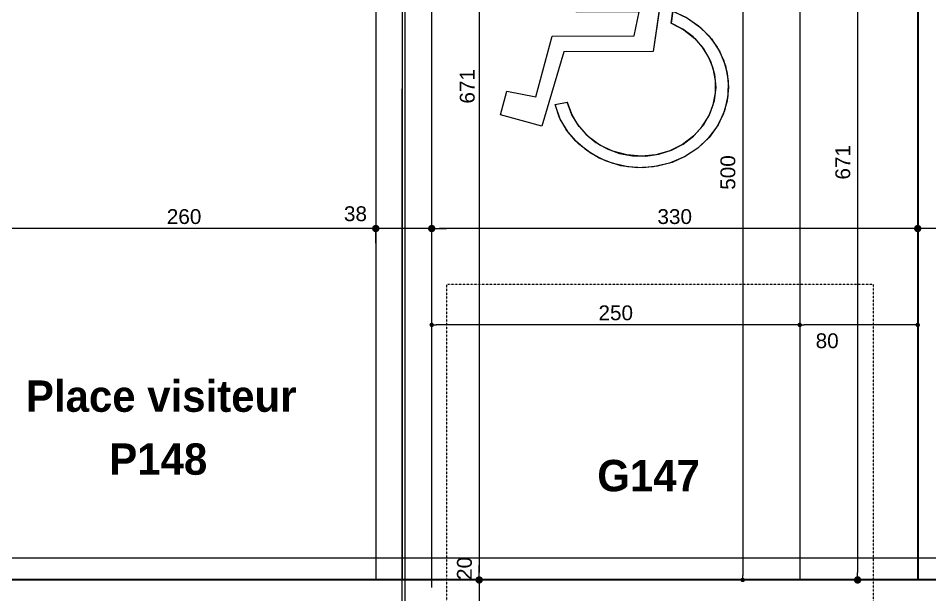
# Model space of a CAD drawing. Header units: centimetres. Extents: x 16433 to 114398, y -50094 to -12305.
# Drawn here: x 31325 to 31944, y -33204 to -32812 of the extents above; entities that cross this region are included whole.
import ezdxf

# ---------------------------------------------------------------- set-up
doc = ezdxf.new("R2010")
doc.units = ezdxf.units.CM
doc.header["$LTSCALE"] = 0.5
doc.linetypes.add('Style de ligne -1', pattern=[0.41664, 0.20828, -0.20836])
doc.layers.get('0').update_dxf_attribs({"linetype": 'CONTINUOUS'})
doc.layers.get('DEFPOINTS').update_dxf_attribs({"linetype": 'CONTINUOUS'})
doc.layers.add('3-BAT C-Niveau -2', color=7, linetype='CONTINUOUS')
doc.styles.add('ARIAL', font='arial.ttf')
doc.styles.add('Geneva (bold)', font='')
doc.styles.add('Helvetica', font='')
doc.styles.get('Geneva (bold)').set_extended_font_data('Geneva', bold=True)
doc.styles.get('Helvetica').set_extended_font_data('Helvetica')
doc.dimstyles.new('IS', dxfattribs={"dimtxt": 10.08724, "dimasz": 5.007446, "dimexe": 2, "dimexo": 10, "dimgap": 3, "dimtad": 1, "dimdec": 1, "dimtxsty": 'Helvetica', "dimblk": 'DOT', "dimblk1": 'DOT', "dimblk2": 'DOT', "dimcen": 0, "dimdle": 10, "dimazin": 0, "dimtfac": 0.8, "dimtdec": 1, "dimtix": 1, "dimtmove": 0, "dimatfit": 0, "dimldrblk": 'VW_FILLEDARROW-1', "dimfxl": 10, "dimfxlon": 1, "dimfrac": 2, "dimtolj": 1, "dimarcsym": 0})
doc.dimstyles.new('IS cotation 1_20ème', dxfattribs={"dimtxt": 10.08724, "dimasz": 3.007568, "dimexe": 1, "dimexo": 15.875, "dimgap": 3, "dimtad": 1, "dimdec": 1, "dimtxsty": 'Helvetica', "dimblk": 'DOT', "dimblk1": 'DOT', "dimblk2": 'DOT', "dimcen": 0, "dimdle": 10, "dimazin": 0, "dimtfac": 1, "dimtdec": 1, "dimtix": 1, "dimtmove": 0, "dimatfit": 0, "dimldrblk": 'VW_FILLEDARROW', "dimfxl": 10, "dimfxlon": 1, "dimfrac": 2, "dimtolj": 1, "dimarcsym": 0})

# ---------------------------------------------------------------- blocks, each defined once
blk = doc.blocks.new('Groupe-82-1')
at = {"color": 7, "linetype": 'Continuous', "lineweight": 5}
for p, q in [((13091.82, -46829.49), (13094.32, -46800.33)), ((13094.32, -46800.33), (13110.85, -46801.53)), ((13110.85, -46801.53), (13110.62, -46821.78)), ((13110.62, -46821.78), (13153.37, -46824.91)), ((13153.37, -46824.91), (13163.92, -46879.48)), ((13144.41, -46834.73), (13091.82, -46829.49)), ((13107.92, -46835.48), (13111.18, -46843.31)), ((13155.92, -46894.27), (13144.41, -46834.73)), ((13172.35, -46838.14), (13181.21, -46836.42)), ((13180.44, -46879.98), (13172.35, -46838.14)), ((13181.21, -46836.42), (13189.69, -46880.27)), ((13163.92, -46879.48), (13180.44, -46879.98)), ((13189.69, -46880.27), (13213.07, -46880.98)), ((13222.49, -46891.39), (13155.92, -46894.27)), ((13185.13, -46902.35), (13176.98, -46902.7))]:
    blk.add_line(p, q, dxfattribs=at)
at = {"color": 7, "linetype": 'Continuous', "lineweight": 5, "flags": 128}
for points in [[(13213.43, -46880.86), (13212.76, -46877.95), (13212.58, -46874.99), (13212.87, -46872.05), (13213.64, -46869.22), (13214.85, -46866.59), (13216.48, -46864.25), (13218.47, -46862.26), (13220.77, -46860.68), (13223.29, -46859.56), (13225.97, -46858.94), (13228.73, -46858.84), (13231.47, -46859.25), (13234.11, -46860.17), (13236.59, -46861.57), (13238.8, -46863.4), (13240.71, -46865.61), (13242.23, -46868.13), (13243.33, -46870.89), (13243.97, -46873.79), (13244.14, -46876.76), (13243.82, -46879.7), (13243.03, -46882.52), (13241.8, -46885.13), (13240.15, -46887.46), (13238.14, -46889.44), (13235.84, -46890.99), (13233.3, -46892.09), (13230.62, -46892.68), (13227.86, -46892.77), (13225.13, -46892.33), (13222.49, -46891.39), (13155.92, -46894.27), (13144.41, -46834.73), (13091.82, -46829.49), (13094.32, -46800.33), (13110.85, -46801.53), (13110.62, -46821.78), (13153.37, -46824.91), (13163.92, -46879.48), (13180.44, -46879.98), (13172.35, -46838.14), (13181.21, -46836.42), (13189.69, -46880.27), (13213.07, -46880.98)], [(13107.92, -46835.48), (13111.18, -46843.31), (13103.89, -46847.51), (13097.44, -46853.05), (13092.03, -46859.76), (13087.83, -46867.41), (13084.97, -46875.79), (13083.53, -46884.62), (13083.58, -46893.62), (13085.09, -46902.53), (13088.03, -46911.05), (13092.31, -46918.93), (13097.78, -46925.91), (13104.29, -46931.78), (13111.62, -46936.36), (13119.55, -46939.5), (13127.82, -46941.1), (13136.19, -46941.11), (13144.39, -46939.54), (13152.16, -46936.44), (13159.26, -46931.89), (13165.47, -46926.04), (13170.59, -46919.08), (13174.47, -46911.22), (13176.98, -46902.7), (13185.13, -46902.35), (13182.7, -46912.11), (13178.75, -46921.22), (13173.38, -46929.44), (13166.77, -46936.5), (13159.11, -46942.22), (13150.61, -46946.41), (13141.53, -46948.96), (13132.13, -46949.8), (13122.69, -46948.89), (13113.49, -46946.27), (13104.79, -46942.01), (13096.85, -46936.24), (13089.91, -46929.12), (13084.16, -46920.87), (13079.77, -46911.72), (13076.87, -46901.94), (13075.56, -46891.83), (13075.86, -46881.67), (13077.76, -46871.76), (13081.22, -46862.4), (13086.13, -46853.86), (13092.34, -46846.38), (13099.68, -46840.2)]]:
    blk.add_lwpolyline(points, close=True, dxfattribs=at)
for points in [[(13185.13, -46902.35), (13182.4, -46912.97), (13177.87, -46922.79), (13171.7, -46931.49), (13164.1, -46938.75), (13155.33, -46944.32), (13145.71, -46948.01), (13135.57, -46949.7), (13125.25, -46949.31), (13115.13, -46946.87), (13105.55, -46942.46), (13096.85, -46936.24), (13089.33, -46928.41), (13083.25, -46919.26), (13078.83, -46909.1), (13076.21, -46898.29), (13075.49, -46887.2), (13076.7, -46876.22), (13079.79, -46865.73), (13084.65, -46856.09), (13091.12, -46847.65), (13098.97, -46840.7), (13107.92, -46835.48)], [(13176.98, -46902.7), (13174.16, -46912), (13169.71, -46920.48), (13163.79, -46927.83), (13156.65, -46933.78), (13148.53, -46938.1), (13139.74, -46940.63), (13130.61, -46941.28), (13121.49, -46940.02), (13112.72, -46936.9), (13104.62, -46932.03), (13097.5, -46925.6), (13091.62, -46917.85), (13087.21, -46909.07), (13084.43, -46899.59), (13083.38, -46889.76), (13084.1, -46879.95), (13086.57, -46870.53), (13090.7, -46861.86), (13096.32, -46854.25), (13103.24, -46847.99), (13111.18, -46843.31)], [(13213.43, -46880.86), (13212.57, -46875.17), (13213.52, -46869.56), (13216.15, -46864.66), (13220.17, -46861.03), (13225.12, -46859.08), (13230.45, -46859.04), (13235.53, -46860.9), (13239.8, -46864.46), (13242.76, -46869.31), (13244.09, -46874.9), (13243.63, -46880.6), (13241.42, -46885.75), (13237.73, -46889.76), (13232.98, -46892.19), (13227.69, -46892.75), (13222.49, -46891.39)]]:
    blk.add_lwpolyline(points, dxfattribs=at)
blk = doc.blocks.new('Groupe-83-1')
at = {"color": 7}
blk.add_blockref('Groupe-82-1', (0, 0), dxfattribs=at)
blk = doc.blocks.new('Groupe-97-1')
at = {"color": 7, "linetype": 'Continuous', "lineweight": 5}
blk.add_line((12617.84, -45903.19), (13286.89, -49436.05), dxfattribs=at)
blk = doc.blocks.new('_DOT')
at = {"color": 0, "linetype": 'ByBlock', "lineweight": -2}
blk.add_line((-0.5, 0), (-1, 0), dxfattribs=at)
at = {"color": 0, "linetype": 'ByBlock', "const_width": 0.5}
blk.add_lwpolyline([(-0.25, 0, 1), (0.25, 0, 1)], format="xyb", close=True, dxfattribs=at)
blk = doc.blocks.new('*D2597')
at = {"layer": '3-BAT C-Niveau -2', "color": 0, "linetype": 'Continuous', "lineweight": -2, "transparency": 16777216}
for p, q in [((31307.42, -32964.58), (31307.42, -32952.58)), ((31562.81, -32954.58), (31312.43, -32954.58)), ((31567.82, -32964.58), (31567.82, -32952.58))]:
    blk.add_line(p, q, dxfattribs=at)
at = {"layer": 'DEFPOINTS', "color": 0, "linetype": 'Continuous', "transparency": 16777216}
for p in [(31307.42, -32954.58), (31307.42, -33085.58), (31567.82, -33093.92)]:
    blk.add_point(p, dxfattribs=at)
at = {"layer": '3-BAT C-Niveau -2', "color": 0, "linetype": 'Continuous', "lineweight": -2, "transparency": 16777216, "xscale": 5.007446289062499, "yscale": 5.007446289062499, "zscale": 5.007446289062499, "rotation": 180}
blk.add_blockref('_DOT', (31307.42, -32954.58), dxfattribs=at)
at = {"layer": '3-BAT C-Niveau -2', "color": 0, "linetype": 'Continuous', "lineweight": -2, "transparency": 16777216, "xscale": 5.007446289062499, "yscale": 5.007446289062499, "zscale": 5.007446289062499}
blk.add_blockref('_DOT', (31567.82, -32954.58), dxfattribs=at)
at = {"layer": '3-BAT C-Niveau -2', "color": 0, "linetype": 'Continuous', "lineweight": 5, "transparency": 16777216, "insert": (31437.62, -32946.53), "char_height": 10.087, "attachment_point": 5, "style": 'Helvetica'}
blk.add_mtext('\\A1;260', dxfattribs=at)
blk = doc.blocks.new('VW_FILLEDARROW-1')
at = {"color": 0, "linetype": 'Continuous', "lineweight": 5, "flags": 128}
blk.add_lwpolyline([(-2, 0.54), (0, 0), (-2, -0.54)], close=True, dxfattribs=at)
blk = doc.blocks.new('*D2598')
at = {"layer": '3-BAT C-Niveau -2', "color": 0, "linetype": 'Continuous', "lineweight": -2, "transparency": 16777216}
for p, q in [((31562.81, -32954.58), (31557.81, -32954.58)), ((31567.82, -32964.58), (31567.82, -32952.58)), ((31605.82, -32954.58), (31567.82, -32954.58)), ((31605.82, -32964.58), (31605.82, -32952.58)), ((31610.83, -32954.58), (31615.84, -32954.58))]:
    blk.add_line(p, q, dxfattribs=at)
at = {"layer": 'DEFPOINTS', "color": 0, "linetype": 'Continuous', "transparency": 16777216}
for p in [(31567.82, -32954.58), (31567.82, -33093.92), (31605.82, -33098.65)]:
    blk.add_point(p, dxfattribs=at)
at = {"layer": '3-BAT C-Niveau -2', "color": 0, "linetype": 'Continuous', "lineweight": -2, "transparency": 16777216, "xscale": 5.007446289062499, "yscale": 5.007446289062499, "zscale": 5.007446289062499}
blk.add_blockref('_DOT', (31567.82, -32954.58), dxfattribs=at)
at = {"layer": '3-BAT C-Niveau -2', "color": 0, "linetype": 'Continuous', "lineweight": -2, "transparency": 16777216, "xscale": 5.007446289062499, "yscale": 5.007446289062499, "zscale": 5.007446289062499, "rotation": 180}
blk.add_blockref('_DOT', (31605.82, -32954.58), dxfattribs=at)
at = {"layer": '3-BAT C-Niveau -2', "color": 0, "linetype": 'Continuous', "lineweight": 5, "transparency": 16777216, "insert": (31554.03, -32944.59), "char_height": 10.087, "attachment_point": 5, "style": 'Helvetica'}
blk.add_mtext('\\A1;38', dxfattribs=at)
blk = doc.blocks.new('*D2599')
at = {"layer": '3-BAT C-Niveau -2', "color": 0, "linetype": 'Continuous', "lineweight": -2, "transparency": 16777216}
for p, q in [((31605.82, -32964.58), (31605.82, -32952.58)), ((31930.92, -32954.58), (31610.83, -32954.58)), ((31935.93, -32964.58), (31935.93, -32952.58))]:
    blk.add_line(p, q, dxfattribs=at)
at = {"layer": 'DEFPOINTS', "color": 0, "linetype": 'Continuous', "transparency": 16777216}
for p in [(31605.82, -32954.58), (31605.82, -33098.65), (31935.93, -33108.65)]:
    blk.add_point(p, dxfattribs=at)
at = {"layer": '3-BAT C-Niveau -2', "color": 0, "linetype": 'Continuous', "lineweight": -2, "transparency": 16777216, "xscale": 5.007446289062499, "yscale": 5.007446289062499, "zscale": 5.007446289062499, "rotation": 180}
blk.add_blockref('_DOT', (31605.82, -32954.58), dxfattribs=at)
at = {"layer": '3-BAT C-Niveau -2', "color": 0, "linetype": 'Continuous', "lineweight": -2, "transparency": 16777216, "xscale": 5.007446289062499, "yscale": 5.007446289062499, "zscale": 5.007446289062499}
blk.add_blockref('_DOT', (31935.93, -32954.58), dxfattribs=at)
at = {"layer": '3-BAT C-Niveau -2', "color": 0, "linetype": 'Continuous', "lineweight": 5, "transparency": 16777216, "insert": (31770.87, -32946.53), "char_height": 10.087, "attachment_point": 5, "style": 'Helvetica'}
blk.add_mtext('\\A1;330', dxfattribs=at)
blk = doc.blocks.new('*D2600')
at = {"layer": '3-BAT C-Niveau -2', "color": 0, "linetype": 'Continuous', "lineweight": -2, "transparency": 16777216}
for p, q in [((31930.92, -32954.58), (31925.91, -32954.58)), ((31935.93, -32964.58), (31935.93, -32952.58)), ((31955.93, -32954.58), (31935.93, -32954.58)), ((31955.93, -32964.58), (31955.93, -32952.58)), ((31960.93, -32954.58), (31965.94, -32954.58))]:
    blk.add_line(p, q, dxfattribs=at)
at = {"layer": 'DEFPOINTS', "color": 0, "linetype": 'Continuous', "transparency": 16777216}
for p in [(31935.93, -32954.58), (31955.93, -33104.65), (31935.93, -33108.65)]:
    blk.add_point(p, dxfattribs=at)
at = {"layer": '3-BAT C-Niveau -2', "color": 0, "linetype": 'Continuous', "lineweight": -2, "transparency": 16777216, "xscale": 5.007446289062499, "yscale": 5.007446289062499, "zscale": 5.007446289062499}
blk.add_blockref('_DOT', (31935.93, -32954.58), dxfattribs=at)
at = {"layer": '3-BAT C-Niveau -2', "color": 0, "linetype": 'Continuous', "lineweight": -2, "transparency": 16777216, "xscale": 5.007446289062499, "yscale": 5.007446289062499, "zscale": 5.007446289062499, "rotation": 180}
blk.add_blockref('_DOT', (31955.93, -32954.58), dxfattribs=at)
at = {"layer": '3-BAT C-Niveau -2', "color": 0, "linetype": 'Continuous', "lineweight": 5, "transparency": 16777216, "insert": (31970.27, -32944.59), "char_height": 10.087, "attachment_point": 5, "style": 'Helvetica'}
blk.add_mtext('\\A1;20', dxfattribs=at)
blk = doc.blocks.new('Groupe-156-1')
at = {"color": 7, "linetype": 'Continuous', "lineweight": 13}
for p, q in [((12751.55, -46797.36), (13099.15, -46731.53)), ((12751.92, -46799.31), (13099.52, -46733.48))]:
    blk.add_line(p, q, dxfattribs=at)
at = {"color": 7, "linetype": 'Continuous', "lineweight": 25, "flags": 128}
blk.add_lwpolyline([(12751.55, -46797.36), (12755.16, -46796.67), (12755.53, -46798.63), (12751.92, -46799.31)], dxfattribs=at)
blk = doc.blocks.new('*D2167')
at = {"layer": '3-BAT C-Niveau -2', "color": 0, "linetype": 'Continuous', "lineweight": -2, "transparency": 16777216}
for p, q in [((31638.06, -33188.43), (31638.06, -33183.42)), ((31638.06, -33193.43), (31636.06, -33193.43)), ((31638.06, -33193.43), (31638.06, -33213.43)), ((31638.06, -33213.43), (31636.06, -33213.43)), ((31638.06, -33218.44), (31638.06, -33223.45))]:
    blk.add_line(p, q, dxfattribs=at)
at = {"layer": 'DEFPOINTS', "color": 0, "linetype": 'Continuous', "transparency": 16777216}
for p in [(31645.04, -33193.43), (31638.06, -33213.43), (31647.04, -33213.43)]:
    blk.add_point(p, dxfattribs=at)
at = {"layer": '3-BAT C-Niveau -2', "color": 0, "linetype": 'Continuous', "lineweight": -2, "transparency": 16777216, "xscale": 5.007446289062499, "yscale": 5.007446289062499, "zscale": 5.007446289062499}
for p, rotation in [((31638.06, -33193.43), 270), ((31638.06, -33213.43), 90)]:
    blk.add_blockref('_DOT', p, dxfattribs=dict(at, rotation=rotation))
at = {"layer": '3-BAT C-Niveau -2', "color": 0, "linetype": 'Continuous', "lineweight": 5, "transparency": 16777216, "insert": (31628.08, -33185.59), "char_height": 10.087, "attachment_point": 5, "rotation": 90, "style": 'Helvetica'}
blk.add_mtext('\\A1;20', dxfattribs=at)
blk = doc.blocks.new('*D2168')
at = {"layer": '3-BAT C-Niveau -2', "color": 0, "linetype": 'Continuous', "lineweight": -2, "transparency": 16777216}
for p, q in [((31628.06, -32522.43), (31640.06, -32522.43)), ((31638.06, -32527.44), (31638.06, -33188.43)), ((31638.06, -33193.43), (31636.06, -33193.43))]:
    blk.add_line(p, q, dxfattribs=at)
at = {"layer": 'DEFPOINTS', "color": 0, "linetype": 'Continuous', "transparency": 16777216}
for p in [(31604.04, -32522.43), (31638.06, -33193.43), (31645.04, -33193.43)]:
    blk.add_point(p, dxfattribs=at)
at = {"layer": '3-BAT C-Niveau -2', "color": 0, "linetype": 'Continuous', "lineweight": -2, "transparency": 16777216, "xscale": 5.007446289062499, "yscale": 5.007446289062499, "zscale": 5.007446289062499}
for p, rotation in [((31638.06, -32522.43), 90), ((31638.06, -33193.43), 270)]:
    blk.add_blockref('_DOT', p, dxfattribs=dict(at, rotation=rotation))
at = {"layer": '3-BAT C-Niveau -2', "color": 0, "linetype": 'Continuous', "lineweight": 5, "transparency": 16777216, "insert": (31630.02, -32857.93), "char_height": 10.087, "attachment_point": 5, "rotation": 90, "style": 'Helvetica'}
blk.add_mtext('\\A1;671', dxfattribs=at)
blk = doc.blocks.new('*D2177')
at = {"layer": '3-BAT C-Niveau -2', "color": 0, "linetype": 'Continuous', "lineweight": -2, "transparency": 16777216}
blk.add_line((31895.1, -32527.44), (31895.1, -33188.43), dxfattribs=at)
at = {"layer": 'DEFPOINTS', "color": 0, "linetype": 'Continuous', "transparency": 16777216}
for p in [(31925.54, -32522.43), (31895.1, -33193.43), (31915.04, -33193.43)]:
    blk.add_point(p, dxfattribs=at)
at = {"layer": '3-BAT C-Niveau -2', "color": 0, "linetype": 'Continuous', "lineweight": -2, "transparency": 16777216, "xscale": 5.007446289062499, "yscale": 5.007446289062499, "zscale": 5.007446289062499}
for p, rotation in [((31895.1, -32522.43), 90), ((31895.1, -33193.43), 270)]:
    blk.add_blockref('_DOT', p, dxfattribs=dict(at, rotation=rotation))
at = {"layer": '3-BAT C-Niveau -2', "color": 0, "linetype": 'Continuous', "lineweight": 5, "transparency": 16777216, "insert": (31885.11, -32909.57), "char_height": 10.087, "attachment_point": 5, "rotation": 90, "style": 'Helvetica'}
blk.add_mtext('\\A1;671', dxfattribs=at)
blk = doc.blocks.new('*D2254')
at = {"layer": '3-BAT C-Niveau -2', "color": 0, "linetype": 'Continuous', "lineweight": -2, "transparency": 16777216}
for p, q in [((31605.82, -33020.08), (31605.82, -33019.08)), ((31852.81, -33020.08), (31608.83, -33020.08)), ((31855.82, -33020.08), (31855.82, -33021.08))]:
    blk.add_line(p, q, dxfattribs=at)
at = {"layer": 'DEFPOINTS', "color": 0, "linetype": 'Continuous', "transparency": 16777216}
for p in [(31605.82, -33020.08), (31605.82, -33020.08), (31855.82, -33020.08)]:
    blk.add_point(p, dxfattribs=at)
at = {"layer": '3-BAT C-Niveau -2', "color": 0, "linetype": 'Continuous', "lineweight": -2, "transparency": 16777216, "xscale": 3.007568359375, "yscale": 3.007568359375, "zscale": 3.007568359375, "rotation": 180}
blk.add_blockref('_DOT', (31605.82, -33020.08), dxfattribs=at)
at = {"layer": '3-BAT C-Niveau -2', "color": 0, "linetype": 'Continuous', "lineweight": -2, "transparency": 16777216, "xscale": 3.007568359375, "yscale": 3.007568359375, "zscale": 3.007568359375}
blk.add_blockref('_DOT', (31855.82, -33020.08), dxfattribs=at)
at = {"layer": '3-BAT C-Niveau -2', "color": 0, "linetype": 'Continuous', "lineweight": 18, "transparency": 16777216, "insert": (31730.82, -33011.94), "char_height": 10.069, "attachment_point": 5, "style": 'ARIAL'}
blk.add_mtext('\\A1;250', dxfattribs=at)
blk = doc.blocks.new('VW_FILLEDARROW')
at = {"color": 0, "linetype": 'Continuous', "lineweight": 5, "flags": 128}
blk.add_lwpolyline([(-10.56, 2.83), (0, 0), (-10.56, -2.83)], close=True, dxfattribs=at)
blk = doc.blocks.new('*D2255')
at = {"layer": '3-BAT C-Niveau -2', "color": 0, "linetype": 'Continuous', "lineweight": -2, "transparency": 16777216}
for p, q in [((31855.82, -33020.08), (31855.82, -33019.08)), ((31935.93, -33025.25), (31935.93, -33019.08)), ((31932.92, -33020.08), (31858.83, -33020.08))]:
    blk.add_line(p, q, dxfattribs=at)
at = {"layer": 'DEFPOINTS', "color": 0, "linetype": 'Continuous', "transparency": 16777216}
for p in [(31855.82, -33020.08), (31855.82, -33020.08), (31935.93, -33041.12)]:
    blk.add_point(p, dxfattribs=at)
at = {"layer": '3-BAT C-Niveau -2', "color": 0, "linetype": 'Continuous', "lineweight": -2, "transparency": 16777216, "xscale": 3.007568359375, "yscale": 3.007568359375, "zscale": 3.007568359375, "rotation": 180}
blk.add_blockref('_DOT', (31855.82, -33020.08), dxfattribs=at)
at = {"layer": '3-BAT C-Niveau -2', "color": 0, "linetype": 'Continuous', "lineweight": -2, "transparency": 16777216, "xscale": 3.007568359375, "yscale": 3.007568359375, "zscale": 3.007568359375}
blk.add_blockref('_DOT', (31935.93, -33020.08), dxfattribs=at)
at = {"layer": '3-BAT C-Niveau -2', "color": 0, "linetype": 'Continuous', "lineweight": 18, "transparency": 16777216, "insert": (31874.42, -33030.93), "char_height": 10.069, "attachment_point": 5, "style": 'ARIAL'}
blk.add_mtext('\\A1;80', dxfattribs=at)
blk = doc.blocks.new('*D2256')
at = {"layer": '3-BAT C-Niveau -2', "color": 0, "linetype": 'Continuous', "lineweight": -2, "transparency": 16777216}
for p, q in [((31817.04, -32693.51), (31816.04, -32693.51)), ((31817.04, -32696.52), (31817.04, -33190.43)), ((31817.04, -33193.43), (31816.04, -33193.43))]:
    blk.add_line(p, q, dxfattribs=at)
at = {"layer": 'DEFPOINTS', "color": 0, "linetype": 'Continuous', "transparency": 16777216}
for p in [(31825.62, -32693.51), (31817.04, -33193.43), (31825.62, -33193.43)]:
    blk.add_point(p, dxfattribs=at)
at = {"layer": '3-BAT C-Niveau -2', "color": 0, "linetype": 'Continuous', "lineweight": -2, "transparency": 16777216, "xscale": 3.007568359375, "yscale": 3.007568359375, "zscale": 3.007568359375}
for p, rotation in [((31817.04, -32693.51), 90), ((31817.04, -33193.43), 270)]:
    blk.add_blockref('_DOT', p, dxfattribs=dict(at, rotation=rotation))
at = {"layer": '3-BAT C-Niveau -2', "color": 0, "linetype": 'Continuous', "lineweight": 5, "transparency": 16777216, "insert": (31807.05, -32916.51), "char_height": 10.087, "attachment_point": 5, "rotation": 90, "style": 'Helvetica'}
blk.add_mtext('\\A1;500', dxfattribs=at)

msp = doc.modelspace()

# ---------------------------------------------------------------- linework, layer by layer
at = {"layer": '3-BAT C-Niveau -2', "color": 7, "linetype": 'Continuous', "lineweight": 25}
for p, q in [((31567.821, -32484.915), (31567.821, -33193.435)), ((31567.821, -32484.915), (31567.821, -33193.435)), ((31585.821, -32484.915), (31585.821, -33193.435)), ((31585.821, -32484.915), (31585.821, -33193.435)), ((31587.821, -33198.467), (31587.821, -32484.915)), ((31587.821, -33198.467), (31587.821, -32484.915)), ((31605.821, -33198.467), (31605.821, -32484.915)), ((31605.821, -33198.467), (31605.821, -32484.915))]:
    msp.add_line(p, q, dxfattribs=at)
at = {"layer": '3-BAT C-Niveau -2', "color": 7, "linetype": 'Continuous', "lineweight": 35}
for p, q in [((31935.925, -32484.915), (31935.925, -33193.435)), ((34294.926, -33193.435), (30657.077, -33193.435))]:
    msp.add_line(p, q, dxfattribs=at)
at = {"layer": '3-BAT C-Niveau -2', "color": 7, "linetype": 'Continuous', "lineweight": 5}
for p, q in [((31935.925, -32484.915), (31935.925, -33193.435)), ((31567.821, -33193.435), (30657.077, -33193.435)), ((31935.925, -33193.435), (31585.821, -33193.435))]:
    msp.add_line(p, q, dxfattribs=at)
at = {"layer": '3-BAT C-Niveau -2', "color": 1, "linetype": 'Style de ligne -1', "lineweight": 13, "true_color": 0xff0000, "flags": 128}
msp.add_lwpolyline([(31905.952, -33223.45), (31905.952, -32992.67), (31615.821, -32992.67), (31615.821, -33223.434), (29590.877, -33223.434), (29590.877, -32474.915), (29824.821, -32474.915), (29824.821, -31623.45), (34494.83, -31623.45), (34494.83, -32370.925), (34323.037, -32370.925), (34323.037, -33223.45)], close=True, dxfattribs=at)
at = {"layer": '3-BAT C-Niveau -2', "color": 7, "linetype": 'Continuous', "lineweight": 5, "flags": 128}
msp.add_lwpolyline([(31307.412, -33193.435), (31307.412, -32517.434), (31567.821, -32517.434), (31567.821, -33193.435)], close=True, dxfattribs=at)
at = {"layer": '3-BAT C-Niveau -2', "color": 7, "linetype": 'Continuous', "lineweight": 18, "flags": 128}
msp.add_lwpolyline([(31605.821, -32693.512), (31855.821, -32693.512), (31855.821, -33193.512), (31605.821, -33193.512)], close=True, dxfattribs=at)

# ---------------------------------------------------------------- block references
at = {"layer": '3-BAT C-Niveau -2', "color": 7, "rotation": 79.27640525614329}
for name in ['Groupe-97-1', 'Groupe-83-1', 'Groupe-156-1']:
    msp.add_blockref(name, (-16766.963, -37034.655), dxfattribs=at)

# ---------------------------------------------------------------- texts
at = {"layer": '3-BAT C-Niveau -2', "color": 7, "insert": (31422.094, -33068.655), "char_height": 21.31366, "width": 226.9397, "attachment_point": 5, "line_spacing_factor": 1.060906, "style": 'Geneva (bold)'}
msp.add_mtext('\\pt85.574,171.17,256.83;Place visiteur', dxfattribs=at)
at = {"layer": '3-BAT C-Niveau -2', "color": 7, "char_height": 21.31366, "attachment_point": 5, "line_spacing_factor": 1.060906, "style": 'Geneva (bold)'}
for s, insert in [('\\pt102.86;P148', (31420.094, -33111.423)), ('\\pt102.86;G147', (31753.156, -33122.655))]:
    msp.add_mtext(s, dxfattribs=dict(at, insert=insert))

# ---------------------------------------------------------------- dimensions: what is measured, and where the dimension line sits
at = {"layer": '3-BAT C-Niveau -2', "color": 7, "linetype": 'Continuous', "lineweight": 5}
dim = msp.add_linear_dim(base=(31638.061, -33193.435), p1=(31604.037, -32522.434), p2=(31645.037, -33193.435), angle=90, dimstyle='IS', override={"dimtxt": 10.08724, "dimdec": 0, "dimpost": '<>', "dimtxsty": 'Helvetica', "dimtmove": 2}, dxfattribs=at)
dim.commit()
dim.dimension.update_dxf_attribs({"geometry": '*D2168', "text_midpoint": (31630.018, -32857.935)})
for base, p1, p2, dimstyle, override, picture, middle in [((31895.099, -33193.435), (31925.537, -32522.434), (31915.037, -33193.435), 'IS', {"dimtxt": 10.08724, "dimdec": 0, "dimpost": '<>', "dimtxsty": 'Helvetica', "dimse1": 1, "dimse2": 1, "dimtmove": 2}, '*D2177', (31885.114, -32909.571)), ((31817.037, -33193.435), (31825.624, -32693.512), (31825.624, -33193.435), 'IS cotation 1_20ème', {"dimtxt": 10.08724, "dimgap": 3, "dimdec": 0, "dimpost": '<>', "dimtxsty": 'Helvetica', "dimtmove": 2}, '*D2256', (31807.052, -32916.511)), ((31638.061, -33213.435), (31645.037, -33193.435), (31647.037, -33213.435), 'IS', {"dimtxt": 10.08724, "dimdec": 0, "dimpost": '<>', "dimtxsty": 'Helvetica', "dimtix": 0, "dimtmove": 2}, '*D2167', (31628.076, -33185.587))]:
    dim = msp.add_linear_dim(base=base, p1=p1, p2=p2, angle=90, dimstyle=dimstyle, override=override, dxfattribs=at)
    dim.commit()
    dim.dimension.update_dxf_attribs({"geometry": picture, "text_midpoint": middle, "dimtype": 160})
for base, p1, p2, picture, middle in [((31567.821, -32954.578), (31605.821, -33098.655), (31567.821, -33093.921), '*D2598', (31554.035, -32944.593)), ((31935.925, -32954.578), (31955.925, -33104.655), (31935.925, -33108.655), '*D2600', (31970.268, -32944.593))]:
    dim = msp.add_linear_dim(base=base, p1=p1, p2=p2, dimstyle='IS', override={"dimtxt": 10.08724, "dimdec": 0, "dimpost": '<>', "dimtxsty": 'Helvetica', "dimtix": 0, "dimtmove": 2}, dxfattribs=at)
    dim.commit()
    dim.dimension.update_dxf_attribs({"geometry": picture, "text_midpoint": middle, "dimtype": 160})
for base, p1, p2, picture, middle in [((31307.419, -32954.578), (31567.821, -33093.921), (31307.419, -33085.578), '*D2597', (31437.62, -32946.535)), ((31605.821, -32954.578), (31935.925, -33108.655), (31605.821, -33098.655), '*D2599', (31770.873, -32946.535))]:
    dim = msp.add_linear_dim(base=base, p1=p1, p2=p2, dimstyle='IS', override={"dimtxt": 10.08724, "dimdec": 0, "dimpost": '<>', "dimtxsty": 'Helvetica', "dimtmove": 2}, dxfattribs=at)
    dim.commit()
    dim.dimension.update_dxf_attribs({"geometry": picture, "text_midpoint": middle})
at = {"layer": '3-BAT C-Niveau -2', "color": 7, "linetype": 'Continuous', "lineweight": 18}
dim = msp.add_linear_dim(base=(31605.821, -33020.079), p1=(31855.821, -33020.079), p2=(31605.821, -33020.079), dimstyle='IS cotation 1_20ème', override={"dimtxt": 10.068866, "dimdec": 0, "dimpost": '<>', "dimtxsty": 'ARIAL', "dimtmove": 2}, dxfattribs=at)
dim.commit()
dim.dimension.update_dxf_attribs({"geometry": '*D2254', "text_midpoint": (31730.821, -33011.938)})
dim = msp.add_linear_dim(base=(31855.821, -33020.079), p1=(31935.925, -33041.123), p2=(31855.821, -33020.079), dimstyle='IS cotation 1_20ème', override={"dimtxt": 10.068866, "dimgap": 3, "dimdec": 0, "dimpost": '<>', "dimtxsty": 'ARIAL', "dimtmove": 2}, dxfattribs=at)
dim.commit()
dim.dimension.update_dxf_attribs({"geometry": '*D2255', "text_midpoint": (31874.421, -33030.93), "dimtype": 160})

doc.saveas('drawing.dxf')
